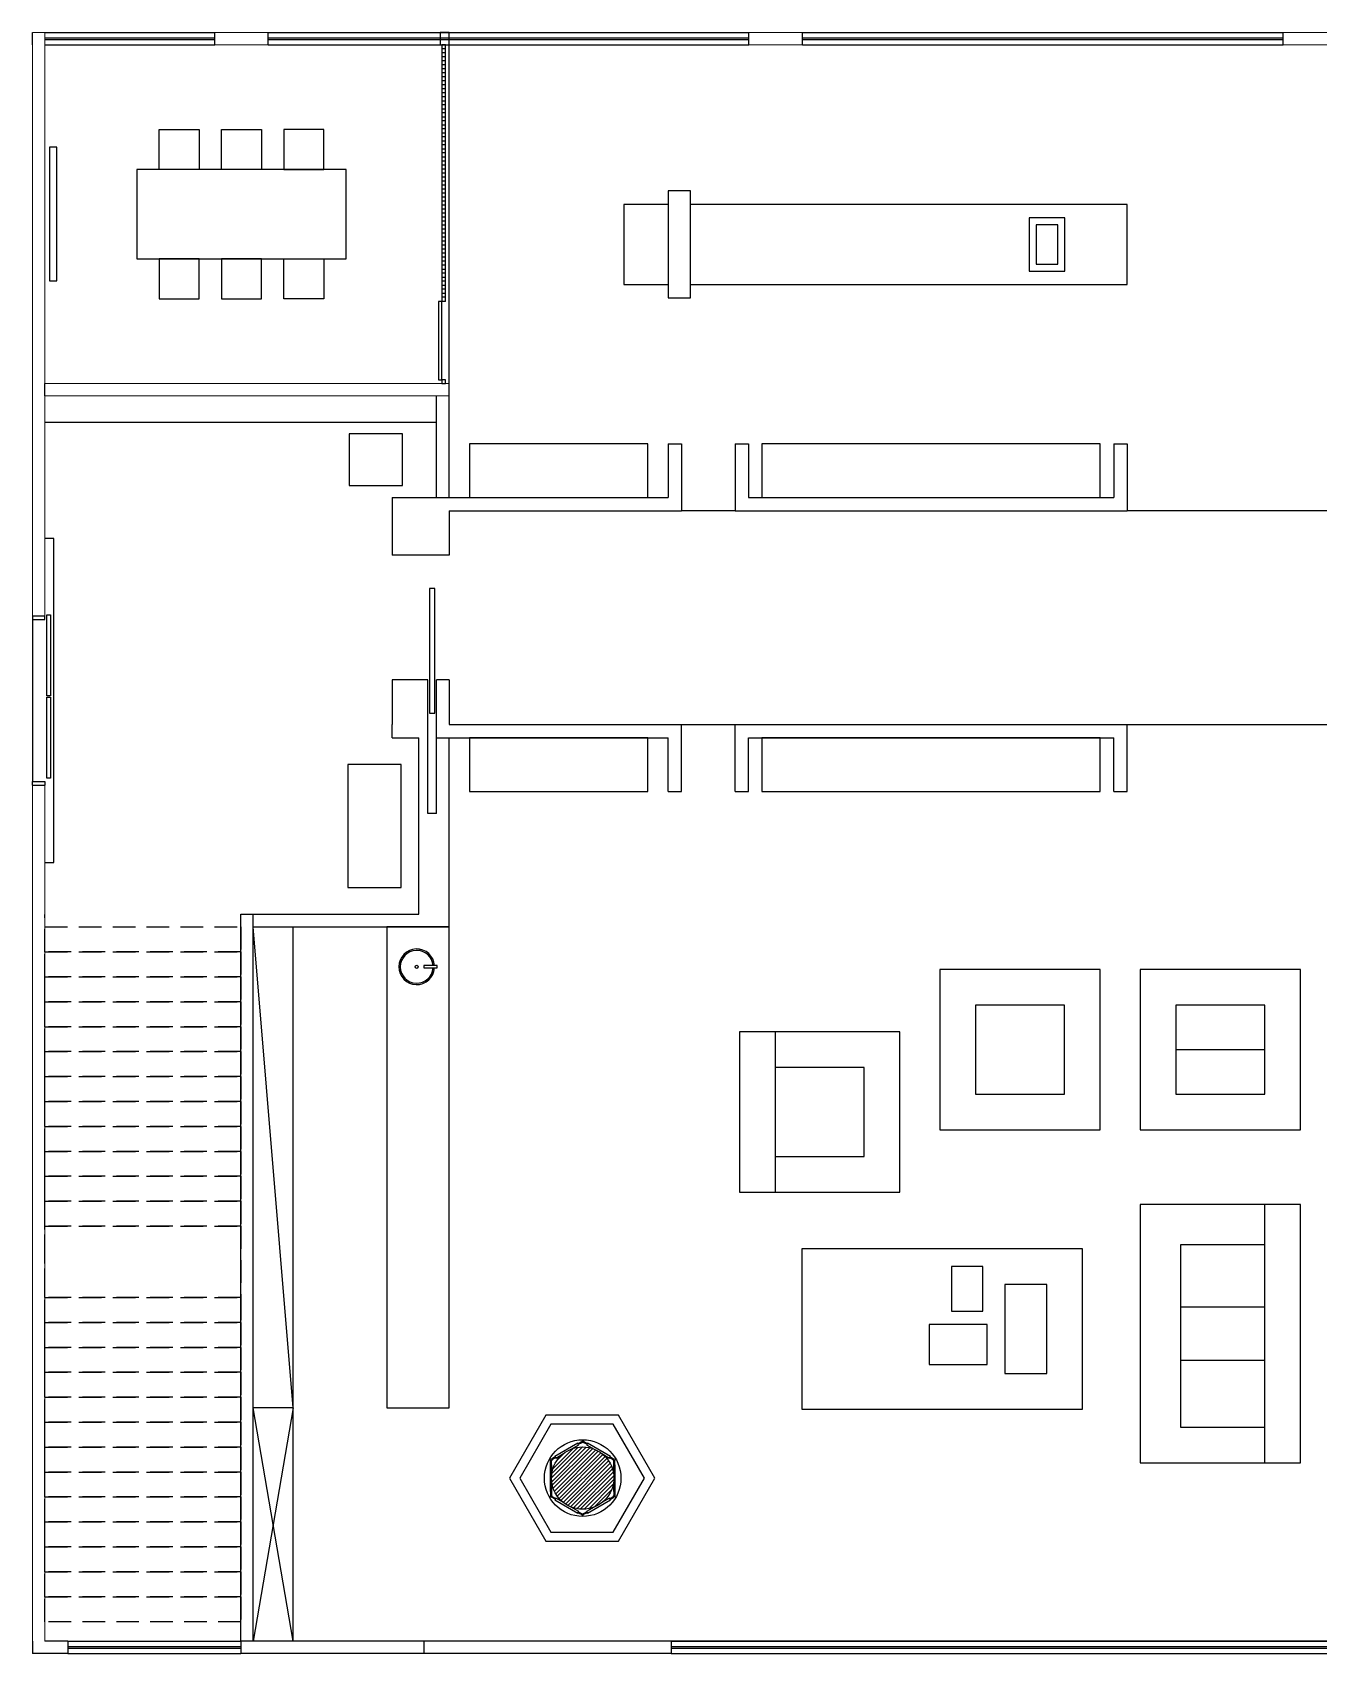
# Model space of a CAD drawing. Header units: millimetres. Extents: x 5625199 to 7433318, y -3316392 to -2552493.
# Drawn here: x 6023060 to 6037506, y -2570694 to -2552493 of the extents above; entities that cross this region are included whole.
import ezdxf

# ---------------------------------------------------------------- set-up
doc = ezdxf.new("R2010")
doc.units = ezdxf.units.MM
doc.linetypes.add('DASHEDX2', pattern=[38.1, 25.4, -12.7])
for name, color, linetype in [('250', 250, 'Continuous'), ('PL-固定家具', 155, 'Continuous'), ('PL-固定落地', 155, 'Continuous'), ('PL-新建墙体', 5, 'Continuous'), ('PL-活动家具', 15, 'Continuous'), ('PL-门', 4, 'Continuous'), ('WALL', 160, 'Continuous')]:
    doc.layers.add(name, color=color, linetype=linetype)

# ---------------------------------------------------------------- blocks, each defined once
blk = doc.blocks.new('XP-4')
at = {"color": 0, "linetype": 'Continuous'}
blk.add_lwpolyline([(0, -16), (0, 16), (-179, 16), (-179, -16)], close=True, dxfattribs=at)
blk.add_circle((-276, 0), 20.9, dxfattribs=at)
blk.add_arc((-276, 0), 240, 3.7177, 356.2823, dxfattribs=at)
at = {"color": 8}
blk.add_arc((-276, 0), 221, 3.8796, 356.1204, dxfattribs=at)

msp = doc.modelspace()

# ---------------------------------------------------------------- hatches: boundary and pattern name
at = {"layer": 'PL-新建墙体'}
h = msp.add_hatch(dxfattribs=at)
h.set_pattern_fill('ANSI31', color=251, scale=10)
h.set_pattern_definition([(45, (395753.802, -389933.912), (-22.4506403, 22.4506403), [])])
h.paths.add_polyline_path([(6029590.35, -2568723.64, 1), (6028890.35, -2568723.64, 1)])

# ---------------------------------------------------------------- linework, layer by layer
at = {"color": 255, "ltscale": 500}
for p, q in [((6023060.24, -2552633.47), (6023060.24, -2552493.47)), ((6023200.34, -2556573.47), (6023200.34, -2556433.47))]:
    msp.add_line(p, q, dxfattribs=at)
at = {"lineweight": 18}
for p, q in [((6023200.34, -2552493.47), (6023060.24, -2552493.47)), ((6023200.34, -2552493.47), (6023200.34, -2556433.47)), ((6023060.24, -2559043.95), (6023060.24, -2552633.47)), ((6023200.34, -2556573.47), (6023200.34, -2559043.95)), ((6023060.24, -2570553.64), (6023060.24, -2560943.95)), ((6023200.35, -2570553.64), (6023200.34, -2560943.95)), ((6027740.56, -2562533.68), (6025540.35, -2562533.68))]:
    msp.add_line(p, q, dxfattribs=at)
at = {"color": 250, "ltscale": 500}
for p, q in [((6023200.34, -2552493.47), (6025108.25, -2552493.47)), ((6025708.25, -2552493.47), (6031108.25, -2552493.47)), ((6031708.25, -2552493.47), (6037108.25, -2552493.47)), ((6023200.34, -2552633.47), (6025108.25, -2552633.47)), ((6025708.25, -2552633.47), (6031108.25, -2552633.47)), ((6031708.25, -2552633.47), (6037108.25, -2552633.47)), ((6023060.24, -2559083.95), (6023060.24, -2560903.95)), ((6023459.92, -2570553.64), (6025400.35, -2570553.64)), ((6030233.07, -2570553.64), (6042687.18, -2570553.64)), ((6023459.92, -2570693.64), (6025400.35, -2570693.64)), ((6030233.07, -2570693.64), (6042687.18, -2570693.64))]:
    msp.add_line(p, q, dxfattribs=at)
at = {"color": 3, "ltscale": 500}
for p, q in [((6023200.34, -2552553.47), (6025108.25, -2552553.47)), ((6023200.34, -2552573.47), (6025108.25, -2552573.47)), ((6025708.25, -2552553.47), (6031108.25, -2552553.47)), ((6025708.25, -2552573.47), (6031108.25, -2552573.47)), ((6031708.25, -2552553.47), (6037108.25, -2552553.47)), ((6031708.25, -2552573.47), (6037108.25, -2552573.47)), ((6023459.92, -2570613.64), (6025400.35, -2570613.64)), ((6023459.92, -2570633.64), (6025400.35, -2570633.64)), ((6030233.07, -2570613.64), (6042687.18, -2570613.64)), ((6030233.07, -2570633.64), (6042687.18, -2570633.64))]:
    msp.add_line(p, q, dxfattribs=at)
at = {"color": 255}
for p, q in [((6025108.25, -2552633.47), (6025108.25, -2552493.47)), ((6025708.25, -2552633.47), (6025708.25, -2552493.47)), ((6031108.25, -2552633.47), (6031108.25, -2552493.47)), ((6031708.25, -2552633.47), (6031708.25, -2552493.47)), ((6037108.25, -2552633.47), (6037108.25, -2552493.47)), ((6023459.92, -2570553.64), (6023459.92, -2570693.64)), ((6025400.35, -2570553.64), (6025400.35, -2570693.64))]:
    msp.add_line(p, q, dxfattribs=at)
at = {"color": 255, "lineweight": 9}
for p, q in [((6025108.25, -2552493.47), (6025708.25, -2552493.47)), ((6031108.25, -2552493.47), (6031708.25, -2552493.47)), ((6037108.25, -2552493.47), (6037708.25, -2552493.47)), ((6025108.25, -2552633.47), (6025708.25, -2552633.47)), ((6031108.25, -2552633.47), (6031708.25, -2552633.47)), ((6037108.25, -2552633.47), (6037708.25, -2552633.47))]:
    msp.add_line(p, q, dxfattribs=at)
at = {"lineweight": 9}
for p, q in [((6023200.34, -2556433.47), (6025260.35, -2556433.47)), ((6023200.34, -2556573.47), (6025400.35, -2556573.47)), ((6027740.37, -2556433.47), (6025260.35, -2556433.47)), ((6025260.35, -2556433.47), (6025260.35, -2556433.47)), ((6027740.37, -2556573.47), (6025400.35, -2556573.47))]:
    msp.add_line(p, q, dxfattribs=at)
at = {"ltscale": 500}
for p, q in [((6027600.37, -2557713.57), (6027600.37, -2556573.47)), ((6027740.37, -2557713.57), (6027740.37, -2556433.47)), ((6023060.24, -2559043.95), (6023200.34, -2559043.95)), ((6023060.24, -2560943.95), (6023200.34, -2560943.95)), ((6025540.35, -2562533.68), (6025540.35, -2562394.05)), ((6023060.24, -2570553.64), (6023060.24, -2570693.64)), ((6023459.92, -2570553.64), (6023200.35, -2570553.64)), ((6027460.35, -2570553.64), (6025400.35, -2570553.64)), ((6023459.92, -2570693.64), (6023060.24, -2570693.64)), ((6027460.35, -2570693.64), (6025400.35, -2570693.64))]:
    msp.add_line(p, q, dxfattribs=at)
at = {"color": 255, "linetype": 'DASHEDX2', "ltscale": 10}
msp.add_line((6023200.34, -2570053.64), (6023200.34, -2562394.62), dxfattribs=at)
at = {"color": 255, "lineweight": 18}
msp.add_line((6023200.34, -2567833.06), (6023200.34, -2562394.62), dxfattribs=at)
for p, q in [((6025400.35, -2570553.64), (6025400.35, -2562394.05)), ((6025540.35, -2570553.64), (6025540.35, -2562533.68)), ((6027460.35, -2570693.64), (6027460.35, -2570553.64))]:
    msp.add_line(p, q)
at = {"ltscale": 500}
for points in [[(6023060.24, -2559043.95), (6023060.24, -2559083.95), (6023200.24, -2559083.95), (6023200.24, -2559043.95)], [(6023060.24, -2560943.95), (6023060.24, -2560903.95), (6023200.24, -2560903.95), (6023200.24, -2560943.95)]]:
    msp.add_lwpolyline(points, dxfattribs=at)
at = {"color": 250, "linetype": 'DASHEDX2', "ltscale": 10}
for points in [[(6023200.34, -2562535.64), (6025400.35, -2562535.72), (6025400.35, -2562815.72), (6023200.34, -2562815.64)], [(6023200.34, -2562815.64), (6025400.35, -2562815.72), (6025400.35, -2563095.72), (6023200.34, -2563095.64)], [(6023200.34, -2563095.64), (6025400.35, -2563095.72), (6025400.35, -2563375.72), (6023200.34, -2563375.64)], [(6023200.34, -2563375.64), (6025400.35, -2563375.72), (6025400.35, -2563655.72), (6023200.34, -2563655.64)], [(6023200.34, -2563655.64), (6025400.35, -2563655.72), (6025400.35, -2563935.72), (6023200.34, -2563935.64)], [(6023200.34, -2563935.64), (6025400.35, -2563935.72), (6025400.35, -2564215.72), (6023200.34, -2564215.64)], [(6023200.34, -2564215.64), (6025400.35, -2564215.72), (6025400.35, -2564495.72), (6023200.34, -2564495.64)], [(6023200.34, -2564495.64), (6025400.35, -2564495.72), (6025400.35, -2564775.72), (6023200.34, -2564775.64)], [(6023200.34, -2564775.64), (6025400.35, -2564775.72), (6025400.35, -2565055.72), (6023200.34, -2565055.64)], [(6023200.34, -2565055.64), (6025400.35, -2565055.72), (6025400.35, -2565335.72), (6023200.34, -2565335.64)], [(6023200.34, -2565335.64), (6025400.35, -2565335.72), (6025400.35, -2565615.72), (6023200.34, -2565615.64)], [(6023200.34, -2565615.64), (6025400.35, -2565615.72), (6025400.35, -2565895.72), (6023200.34, -2565895.64)], [(6023200.34, -2565895.64), (6025400.35, -2565895.72), (6025400.35, -2566695.72), (6023200.34, -2566695.64)], [(6023200.34, -2566695.64), (6025400.35, -2566695.72), (6025400.35, -2566975.72), (6023200.34, -2566975.64)], [(6023200.34, -2566975.64), (6025400.35, -2566975.72), (6025400.35, -2567255.72), (6023200.34, -2567255.64)], [(6023200.34, -2567255.64), (6025400.35, -2567255.72), (6025400.35, -2567535.72), (6023200.34, -2567535.64)], [(6023200.34, -2567535.64), (6025400.35, -2567535.72), (6025400.35, -2567815.72), (6023200.34, -2567815.64)], [(6023200.34, -2567815.64), (6025400.35, -2567815.72), (6025400.35, -2568095.72), (6023200.34, -2568095.64)], [(6023200.34, -2568095.64), (6025400.35, -2568095.72), (6025400.35, -2568375.72), (6023200.34, -2568375.64)], [(6023200.34, -2568375.64), (6025400.35, -2568375.72), (6025400.35, -2568655.72), (6023200.34, -2568655.64)], [(6023200.34, -2568655.64), (6025400.35, -2568655.72), (6025400.35, -2568935.72), (6023200.34, -2568935.64)], [(6023200.34, -2568935.64), (6025400.35, -2568935.72), (6025400.35, -2569215.72), (6023200.34, -2569215.64)], [(6023200.34, -2569215.64), (6025400.35, -2569215.72), (6025400.35, -2569495.72), (6023200.34, -2569495.64)], [(6023200.34, -2569495.64), (6025400.35, -2569495.72), (6025400.35, -2569775.72), (6023200.34, -2569775.64)], [(6023200.34, -2569775.64), (6025400.35, -2569775.72), (6025400.35, -2570055.72), (6023200.34, -2570055.64)], [(6023200.34, -2570055.64), (6025400.35, -2570055.72), (6025400.35, -2570335.72), (6023200.34, -2570335.64)]]:
    msp.add_lwpolyline(points, close=True, dxfattribs=at)
at = {"color": 2, "ltscale": 500}
msp.add_lwpolyline([(6045369.75, -2565651.36), (6045369.75, -2567554.01), (6049335.19, -2567554.01), (6049369.94, -2570553.64), (6025990.35, -2570553.64)], dxfattribs=at)
at = {"layer": '250', "ltscale": 500}
for p, q in [((6030951.5, -2557863.57), (6030351.5, -2557863.57)), ((6037755.11, -2557863.57), (6035355.11, -2557863.57)), ((6030351.5, -2560263.57), (6030951.5, -2560263.57)), ((6035355.11, -2560263.57), (6037755.11, -2560263.57))]:
    msp.add_line(p, q, dxfattribs=at)
at = {"layer": 'PL-固定家具', "ltscale": 500}
for p, q in [((6027660.37, -2552633.36), (6027660.37, -2555513.47)), ((6027700.37, -2555513.36), (6027700.37, -2552633.36)), ((6027700.37, -2555513.47), (6027660.37, -2555513.47))]:
    msp.add_line(p, q, dxfattribs=at)
at = {"layer": 'PL-固定家具'}
for p, q in [((6027600.37, -2556873.47), (6023200.34, -2556873.47)), ((6025990.35, -2570553.64), (6025990.35, -2562533.68)), ((6025990.35, -2567933.68), (6025540.35, -2567933.68)), ((6025990.35, -2567933.68), (6025990.35, -2567933.68))]:
    msp.add_line(p, q, dxfattribs=at)
at = {"layer": 'PL-固定家具', "color": 250}
for p, q in [((6025990.35, -2567933.68), (6025540.35, -2562533.68)), ((6025990.35, -2567933.68), (6025540.35, -2570553.64)), ((6025990.35, -2570553.64), (6025540.35, -2567933.68))]:
    msp.add_line(p, q, dxfattribs=at)
at = {"layer": 'PL-固定家具', "color": 8}
for p, q in [((6029189.65, -2568335.59), (6029230.35, -2568313.4)), ((6029194.44, -2568344.37), (6029235.14, -2568322.18)), ((6029286.26, -2568344.37), (6029245.56, -2568322.18)), ((6029291.04, -2568335.59), (6029250.35, -2568313.4)), ((6028878.94, -2568573.52), (6028880.07, -2568527.18)), ((6028888.94, -2568573.76), (6028890.07, -2568527.42)), ((6028929.64, -2568485.71), (6028890.07, -2568509.86)), ((6028934.85, -2568494.25), (6028895.28, -2568518.4)), ((6029545.85, -2568494.25), (6029585.42, -2568518.4)), ((6029551.06, -2568485.71), (6029590.63, -2568509.86)), ((6029591.76, -2568573.76), (6029590.63, -2568527.42)), ((6029601.76, -2568573.52), (6029600.63, -2568527.18)), ((6028878.94, -2568873.76), (6028880.07, -2568920.1)), ((6028888.94, -2568873.52), (6028890.07, -2568919.86)), ((6028929.64, -2568961.57), (6028890.07, -2568937.42)), ((6028934.85, -2568953.03), (6028895.28, -2568928.88)), ((6029545.85, -2568953.03), (6029585.42, -2568928.88)), ((6029551.06, -2568961.57), (6029590.63, -2568937.42)), ((6029591.76, -2568873.52), (6029590.63, -2568919.86)), ((6029601.76, -2568873.76), (6029600.63, -2568920.1)), ((6029189.65, -2569111.69), (6029230.35, -2569133.88)), ((6029194.44, -2569102.91), (6029235.14, -2569125.1)), ((6029286.26, -2569102.91), (6029245.56, -2569125.1)), ((6029291.04, -2569111.69), (6029250.35, -2569133.88))]:
    msp.add_line(p, q, dxfattribs=at)
at = {"layer": 'PL-固定家具', "color": 250, "ltscale": 500}
for points in [[(6027660.37, -2552673.36), (6027700.37, -2552673.36), (6027700.37, -2552633.36), (6027660.37, -2552633.36)], [(6027660.37, -2552763.36), (6027700.37, -2552763.36), (6027700.37, -2552723.36), (6027660.37, -2552723.36)], [(6027660.37, -2552853.36), (6027700.37, -2552853.36), (6027700.37, -2552813.36), (6027660.37, -2552813.36)], [(6027660.37, -2552943.36), (6027700.37, -2552943.36), (6027700.37, -2552903.36), (6027660.37, -2552903.36)], [(6027660.37, -2553033.36), (6027700.37, -2553033.36), (6027700.37, -2552993.36), (6027660.37, -2552993.36)], [(6027660.37, -2553123.36), (6027700.37, -2553123.36), (6027700.37, -2553083.36), (6027660.37, -2553083.36)], [(6027660.37, -2553213.36), (6027700.37, -2553213.36), (6027700.37, -2553173.36), (6027660.37, -2553173.36)], [(6027660.37, -2553303.36), (6027700.37, -2553303.36), (6027700.37, -2553263.36), (6027660.37, -2553263.36)], [(6027660.37, -2553393.36), (6027700.37, -2553393.36), (6027700.37, -2553353.36), (6027660.37, -2553353.36)], [(6027660.37, -2553483.36), (6027700.37, -2553483.36), (6027700.37, -2553443.36), (6027660.37, -2553443.36)], [(6027660.37, -2553573.36), (6027700.37, -2553573.36), (6027700.37, -2553533.36), (6027660.37, -2553533.36)], [(6027660.37, -2553663.36), (6027700.37, -2553663.36), (6027700.37, -2553623.36), (6027660.37, -2553623.36)], [(6027660.37, -2553753.36), (6027700.37, -2553753.36), (6027700.37, -2553713.36), (6027660.37, -2553713.36)], [(6027660.37, -2553843.36), (6027700.37, -2553843.36), (6027700.37, -2553803.36), (6027660.37, -2553803.36)], [(6027660.37, -2553933.36), (6027700.37, -2553933.36), (6027700.37, -2553893.36), (6027660.37, -2553893.36)], [(6027660.37, -2554023.36), (6027700.37, -2554023.36), (6027700.37, -2553983.36), (6027660.37, -2553983.36)], [(6027660.37, -2554113.36), (6027700.37, -2554113.36), (6027700.37, -2554073.36), (6027660.37, -2554073.36)], [(6027660.37, -2554203.36), (6027700.37, -2554203.36), (6027700.37, -2554163.36), (6027660.37, -2554163.36)], [(6027660.37, -2554293.36), (6027700.37, -2554293.36), (6027700.37, -2554253.36), (6027660.37, -2554253.36)], [(6027660.37, -2554383.36), (6027700.37, -2554383.36), (6027700.37, -2554343.36), (6027660.37, -2554343.36)], [(6027660.37, -2554473.36), (6027700.37, -2554473.36), (6027700.37, -2554433.36), (6027660.37, -2554433.36)], [(6027660.37, -2554563.36), (6027700.37, -2554563.36), (6027700.37, -2554523.36), (6027660.37, -2554523.36)], [(6027660.37, -2554653.36), (6027700.37, -2554653.36), (6027700.37, -2554613.36), (6027660.37, -2554613.36)], [(6027660.37, -2554743.36), (6027700.37, -2554743.36), (6027700.37, -2554703.36), (6027660.37, -2554703.36)], [(6027660.37, -2554833.36), (6027700.37, -2554833.36), (6027700.37, -2554793.36), (6027660.37, -2554793.36)], [(6027660.37, -2554923.36), (6027700.37, -2554923.36), (6027700.37, -2554883.36), (6027660.37, -2554883.36)], [(6027660.37, -2555013.36), (6027700.37, -2555013.36), (6027700.37, -2554973.36), (6027660.37, -2554973.36)], [(6027660.37, -2555103.36), (6027700.37, -2555103.36), (6027700.37, -2555063.36), (6027660.37, -2555063.36)], [(6027660.37, -2555193.36), (6027700.37, -2555193.36), (6027700.37, -2555153.36), (6027660.37, -2555153.36)], [(6027660.37, -2555283.36), (6027700.37, -2555283.36), (6027700.37, -2555243.36), (6027660.37, -2555243.36)], [(6027660.37, -2555373.36), (6027700.37, -2555373.36), (6027700.37, -2555333.36), (6027660.37, -2555333.36)], [(6027660.37, -2555463.36), (6027700.37, -2555463.36), (6027700.37, -2555423.36), (6027660.37, -2555423.36)]]:
    msp.add_lwpolyline(points, close=True, dxfattribs=at)
at = {"layer": 'PL-固定家具', "ltscale": 500}
msp.add_lwpolyline([(6027660.37, -2556433.36), (6027700.37, -2556433.36), (6027700.37, -2556393.36), (6027660.37, -2556393.36)], close=True, dxfattribs=at)
at = {"layer": 'PL-固定家具', "color": 8}
for points in [[(6029110.45, -2568398.64), (6029197.05, -2568348.64), (6029187.05, -2568331.32), (6028927.24, -2568481.32), (6028937.24, -2568498.64), (6029023.84, -2568448.64)], [(6029456.86, -2568448.64), (6029543.46, -2568498.64), (6029553.46, -2568481.32), (6029293.65, -2568331.32), (6029283.65, -2568348.64), (6029370.25, -2568398.64)], [(6028893.94, -2568673.64), (6028893.94, -2568573.64), (6028873.94, -2568573.64), (6028873.94, -2568873.64), (6028893.94, -2568873.64), (6028893.94, -2568773.64)], [(6029586.76, -2568773.64), (6029586.76, -2568873.64), (6029606.76, -2568873.64), (6029606.76, -2568573.64), (6029586.76, -2568573.64), (6029586.76, -2568673.64)], [(6029023.84, -2568998.64), (6028937.24, -2568948.64), (6028927.24, -2568965.96), (6029187.05, -2569115.96), (6029197.05, -2569098.64), (6029110.45, -2569048.64)], [(6029370.25, -2569048.64), (6029283.65, -2569098.64), (6029293.65, -2569115.96), (6029553.46, -2568965.96), (6029543.46, -2568948.64), (6029456.86, -2568998.64)]]:
    msp.add_lwpolyline(points, dxfattribs=at)
at = {"layer": 'PL-固定家具', "color": 250}
msp.add_circle((6029240.35, -2568723.64), 430, dxfattribs=at)
at = {"layer": 'PL-固定家具'}
for centre in [(6029240.35, -2568313.64), (6028885.28, -2568518.64), (6029595.42, -2568518.64), (6028885.28, -2568928.64), (6029595.42, -2568928.64), (6029240.35, -2569133.64)]:
    msp.add_circle(centre, 10, dxfattribs=at)
at = {"layer": 'PL-固定落地', "color": 8, "ltscale": 500}
msp.add_line((6027740.37, -2556433.47), (6027740.37, -2552633.47), dxfattribs=at)
at = {"layer": 'PL-新建墙体'}
for p, q in [((6030201.5, -2557113.57), (6030351.5, -2557113.57)), ((6030201.5, -2557113.57), (6030201.5, -2557713.57)), ((6030351.5, -2557113.57), (6030351.5, -2557863.57)), ((6030951.5, -2557113.57), (6030951.5, -2557863.57)), ((6030951.5, -2557113.57), (6031101.5, -2557113.57)), ((6031101.5, -2557113.57), (6031101.5, -2557713.57)), ((6035205.11, -2557113.57), (6035355.11, -2557113.57)), ((6035205.11, -2557113.57), (6035205.11, -2557713.57)), ((6035355.11, -2557113.57), (6035355.11, -2557863.57)), ((6027100.37, -2557713.57), (6030201.5, -2557713.57)), ((6027100.37, -2557713.57), (6027100.37, -2557863.57)), ((6031101.5, -2557713.57), (6035205.11, -2557713.57)), ((6027100.37, -2557863.57), (6027100.39, -2558363.57)), ((6027740.37, -2557863.57), (6030351.5, -2557863.57)), ((6027740.37, -2557863.57), (6027740.37, -2558363.57)), ((6030951.5, -2557863.57), (6035355.11, -2557863.57)), ((6027740.37, -2558363.57), (6027100.39, -2558363.57)), ((6027500.37, -2559763.57), (6027100.44, -2559763.57)), ((6027100.45, -2559763.57), (6027100.46, -2560263.57)), ((6027500.37, -2561263.57), (6027500.37, -2559763.57)), ((6027600.37, -2561263.57), (6027600.37, -2559763.57)), ((6027740.37, -2559763.57), (6027600.37, -2559763.57)), ((6027740.37, -2559763.57), (6027740.37, -2560263.57)), ((6027100.46, -2560413.57), (6027100.37, -2560263.57)), ((6027740.37, -2560263.57), (6030351.5, -2560263.57)), ((6030351.5, -2561013.57), (6030351.5, -2560263.57)), ((6030951.5, -2560263.57), (6035355.11, -2560263.57)), ((6030951.5, -2561013.57), (6030951.5, -2560263.57)), ((6035355.11, -2561013.57), (6035355.11, -2560263.57)), ((6027100.46, -2560413.57), (6027400.37, -2560413.57)), ((6027400.37, -2562394.05), (6027400.37, -2560413.57)), ((6027600.37, -2560413.57), (6027740.37, -2560413.58)), ((6027740.56, -2562533.68), (6027740.64, -2560413.57)), ((6027740.64, -2560413.57), (6030201.5, -2560413.57)), ((6030201.5, -2561013.57), (6030201.5, -2560413.57)), ((6031101.5, -2560413.57), (6035205.11, -2560413.57)), ((6031101.5, -2561013.57), (6031101.5, -2560413.57)), ((6035205.11, -2561013.57), (6035205.11, -2560413.57)), ((6030201.5, -2561013.57), (6030351.5, -2561013.57)), ((6030951.5, -2561013.57), (6031101.5, -2561013.57)), ((6035205.11, -2561013.57), (6035355.11, -2561013.57)), ((6027600.37, -2561263.57), (6027500.37, -2561263.57)), ((6025400.35, -2562394.05), (6027400.37, -2562394.05)), ((6025540.35, -2562533.68), (6027740.37, -2562533.68)), ((6030233.07, -2570553.64), (6027460.35, -2570553.64)), ((6030233.07, -2570553.64), (6030233.07, -2570693.64)), ((6030233.07, -2570553.64), (6030233.07, -2570693.64)), ((6030233.07, -2570693.64), (6027460.35, -2570693.64))]:
    msp.add_line(p, q, dxfattribs=at)
msp.add_lwpolyline([(6027640.37, -2552633.47), (6027740.37, -2552633.47), (6027740.37, -2552493.47), (6027640.37, -2552493.47)], close=True, dxfattribs=at)
msp.add_circle((6029240.35, -2568723.64), 350, dxfattribs=at)
at = {"layer": 'PL-活动家具', "color": 250}
for p, q in [((6031402.76, -2563713.57), (6031402.76, -2565513.57)), ((6035902.76, -2563913.57), (6036902.76, -2563913.57)), ((6032402.76, -2564113.57), (6031402.76, -2564113.57)), ((6032402.76, -2565113.57), (6032402.76, -2564113.57)), ((6031402.76, -2565113.57), (6032402.76, -2565113.57)), ((6036902.76, -2568553.64), (6036902.76, -2565653.64)), ((6036902.76, -2566103.64), (6035952.76, -2566103.64)), ((6035952.76, -2566103.64), (6035952.76, -2568153.64)), ((6036902.76, -2566803.64), (6035952.76, -2566803.64)), ((6036902.76, -2567403.64), (6035952.76, -2567403.64)), ((6035952.76, -2568153.64), (6036902.76, -2568153.64))]:
    msp.add_line(p, q, dxfattribs=at)
at = {"layer": 'PL-活动家具', "color": 8}
for points in [[(6024933.25, -2553583.47), (6024933.25, -2554033.47), (6024483.25, -2554033.47), (6024483.25, -2553583.47)], [(6025633.25, -2553583.47), (6025633.25, -2554033.47), (6025183.25, -2554033.47), (6025183.25, -2553583.47)], [(6025883.25, -2553583.47), (6025883.25, -2554033.47), (6026333.25, -2554033.47), (6026333.25, -2553583.47)], [(6024933.25, -2555483.47), (6024933.25, -2555033.47), (6024483.25, -2555033.47), (6024483.25, -2555483.47)], [(6025633.25, -2555483.47), (6025633.25, -2555033.47), (6025183.25, -2555033.47), (6025183.25, -2555483.47)], [(6025883.25, -2555483.47), (6025883.25, -2555033.47), (6026333.25, -2555033.47), (6026333.25, -2555483.47)], [(6033252.76, -2564813.57), (6035052.76, -2564813.57), (6035052.76, -2563013.57), (6033252.76, -2563013.57)], [(6035502.76, -2564813.57), (6037302.76, -2564813.57), (6037302.76, -2563013.57), (6035502.76, -2563013.57)], [(6031002.76, -2565513.57), (6032802.76, -2565513.57), (6032802.76, -2563713.57), (6031002.76, -2563713.57)], [(6035502.76, -2568553.64), (6037302.76, -2568553.64), (6037302.76, -2565653.64), (6035502.76, -2565653.64)], [(6031702.76, -2567949.33), (6034852.76, -2567949.33), (6034852.76, -2566149.33), (6031702.76, -2566149.33)]]:
    msp.add_lwpolyline(points, close=True, dxfattribs=at)
at = {"layer": 'PL-活动家具'}
for points in [[(6023253.25, -2553783.47), (6023253.25, -2555283.47), (6023333.25, -2555283.47), (6023333.25, -2553783.47)], [(6024233.25, -2555033.47), (6026583.25, -2555033.47), (6026583.25, -2554033.47), (6024233.25, -2554033.47)], [(6030201.5, -2554273.52), (6030201.5, -2555473.52), (6030451.5, -2555473.52), (6030451.5, -2554273.52)], [(6034255.11, -2555173.52), (6034655.11, -2555173.52), (6034655.11, -2554573.52), (6034255.11, -2554573.52)], [(6026617.22, -2557000.2), (6026617.22, -2557580.68), (6027217.22, -2557580.68), (6027217.22, -2557000.2)], [(6027971.07, -2557713.57), (6029971.07, -2557713.57), (6029971.07, -2557113.57), (6027971.07, -2557113.57)], [(6031253.3, -2557713.57), (6035053.3, -2557713.57), (6035053.3, -2557113.57), (6031253.3, -2557113.57)], [(6027971.07, -2561013.57), (6029971.07, -2561013.57), (6029971.07, -2560413.57), (6027971.07, -2560413.57)], [(6031253.3, -2561013.57), (6035053.3, -2561013.57), (6035053.3, -2560413.57), (6031253.3, -2560413.57)], [(6026601.54, -2560713.57), (6026601.54, -2562094.05), (6027201.54, -2562094.05), (6027201.54, -2560713.57)], [(6027040.56, -2562533.68), (6027040.56, -2567933.68), (6027740.56, -2567933.68), (6027740.56, -2562533.68)]]:
    msp.add_lwpolyline(points, close=True, dxfattribs=at)
for points in [[(6030201.5, -2554423.52), (6029701.5, -2554423.52), (6029701.5, -2555323.52), (6030201.5, -2555323.52)], [(6030451.5, -2555323.52), (6035355.11, -2555323.52), (6035355.11, -2554423.52), (6030451.5, -2554423.52)]]:
    msp.add_lwpolyline(points, dxfattribs=at)
at = {"layer": 'PL-活动家具', "color": 250}
for points in [[(6034335.11, -2555093.52), (6034575.11, -2555093.52), (6034575.11, -2554653.52), (6034335.11, -2554653.52)], [(6033652.76, -2564413.57), (6034652.76, -2564413.57), (6034652.76, -2563413.57), (6033652.76, -2563413.57)], [(6035902.76, -2564413.57), (6036902.76, -2564413.57), (6036902.76, -2563413.57), (6035902.76, -2563413.57)], [(6033382.76, -2566849.33), (6033732.76, -2566849.33), (6033732.76, -2566349.33), (6033382.76, -2566349.33)], [(6033982.76, -2567549.33), (6034452.76, -2567549.33), (6034452.76, -2566549.33), (6033982.76, -2566549.33)], [(6033132.76, -2567449.33), (6033782.76, -2567449.33), (6033782.76, -2566999.33), (6033132.76, -2566999.33)]]:
    msp.add_lwpolyline(points, close=True, dxfattribs=at)
at = {"layer": 'PL-门', "color": 250, "ltscale": 500}
for p, q in [((6023300.31, -2558173.95), (6023200.34, -2558173.95)), ((6023300.31, -2561813.95), (6023300.31, -2558173.95)), ((6023200.24, -2561813.95), (6023300.31, -2561813.95))]:
    msp.add_line(p, q, dxfattribs=at)
at = {"layer": 'PL-门'}
for points in [[(6027660.37, -2556393.36), (6027660.37, -2555513.36), (6027620.37, -2555513.36), (6027620.37, -2556393.36)], [(6027519.7, -2560136.4), (6027579.7, -2560136.4), (6027579.7, -2558736.4), (6027519.7, -2558736.4)]]:
    msp.add_lwpolyline(points, close=True, dxfattribs=at)
at = {"layer": 'PL-门', "color": 4, "ltscale": 500}
for points in [[(6023263.81, -2559031.15), (6023263.81, -2559941.15), (6023223.81, -2559941.15), (6023223.81, -2559031.15)], [(6023263.37, -2559954.46), (6023263.37, -2560864.46), (6023223.37, -2560864.46), (6023223.37, -2559954.46)]]:
    msp.add_lwpolyline(points, close=True, dxfattribs=at)
at = {"layer": 'WALL', "ltscale": 500}
for points in [[(6028826.63, -2568017.83), (6028418.89, -2568724.04), (6028826.63, -2569430.26), (6029642.1, -2569430.26), (6030049.83, -2568724.04), (6029642.1, -2568017.83)], [(6028884.36, -2568117.83), (6028534.36, -2568724.04), (6028884.36, -2569330.26), (6029584.36, -2569330.26), (6029934.36, -2568724.04), (6029584.36, -2568117.83)]]:
    msp.add_lwpolyline(points, close=True, dxfattribs=at)

# ---------------------------------------------------------------- block references
at = {"layer": 'PL-活动家具', "xscale": 0.8333333333333338, "yscale": 0.8333333333333338, "zscale": 0.8333333333333338}
msp.add_blockref('XP-4', (6027606.51, -2562983.37), dxfattribs=at)

doc.saveas('drawing.dxf')
